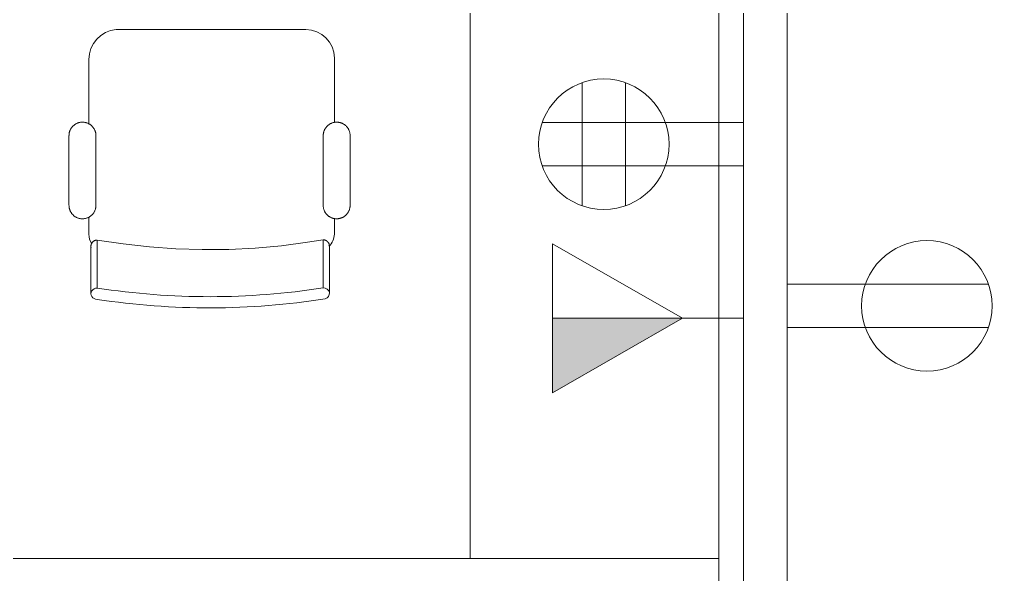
# Model space of a CAD drawing. Header units: inches. Extents: x 1 to 4637, y -664 to 702.
# Drawn here: x 1888 to 1966.1, y -614.3 to -569.6 of the extents above; entities that cross this region are included whole.
import ezdxf

# ---------------------------------------------------------------- set-up
doc = ezdxf.new("R2010")
doc.units = ezdxf.units.IN
doc.header["$MEASUREMENT"] = 0
for name, color, linetype, lineweight in [('A-ANNO-NOTE', 131, 'Continuous', 20), ('I-FURN', 30, 'Continuous', 9), ('I-WALL', 2, 'Continuous', 9)]:
    doc.layers.add(name, color=color, linetype=linetype, lineweight=lineweight)

# ---------------------------------------------------------------- blocks, each defined once
blk = doc.blocks.new('Desk - Group 3 - No Side Chairs-V20-New Construction - Tel_Data_Elec Plan')
at = {"layer": 'I-FURN'}
for p, q in [((0, 48), (0, 72)), ((72, 48), (0, 48)), ((0, 48), (20, 48)), ((0, 0), (0, 48)), ((20, 48), (20, 0)), ((31.82, 26.236), (31.82, 22.373)), ((49.991, 22.39), (49.991, 26.251)), ((30.919, 21.914), (30.919, 20.658)), ((50.662, 20.542), (50.662, 21.914)), ((29.65, 19.598), (29.65, 13.99)), ((31.814, 13.99), (31.814, 19.598)), ((50.093, 19.598), (50.093, 13.99)), ((52.262, 13.99), (52.262, 19.598)), ((30.919, 12.929), (30.919, 7.752)), ((50.662, 7.862), (50.662, 13.043)), ((33.217, 5.454), (48.467, 5.454))]:
    blk.add_line(p, q, dxfattribs=at)
at = {"layer": 'I-FURN', "flags": 128}
for points in [[(31.313, 26.692), (31.313, 26.057), (31.313, 25.477), (31.313, 24.953), (31.313, 24.487), (31.313, 24.079), (31.313, 23.73), (31.313, 23.44), (31.313, 23.21), (31.313, 23.04), (31.313, 22.931), (31.313, 22.882), (31.313, 22.879)], [(50.498, 22.896), (50.498, 22.926), (50.498, 23.017), (50.498, 23.168), (50.498, 23.38), (50.498, 23.652), (50.498, 23.983), (50.498, 24.372), (50.498, 24.82), (50.498, 25.326), (50.498, 25.889), (50.498, 26.507), (50.498, 26.708)], [(31.313, 22.879), (31.313, 22.909), (31.313, 23), (31.313, 23.081)], [(31.82, 22.371), (31.8, 22.372), (31.78, 22.373), (31.759, 22.375), (31.739, 22.378), (31.719, 22.382), (31.699, 22.386), (31.68, 22.391), (31.66, 22.397), (31.641, 22.404), (31.622, 22.411), (31.604, 22.42), (31.586, 22.429), (31.568, 22.438), (31.551, 22.449), (31.534, 22.46), (31.517, 22.472), (31.501, 22.484), (31.485, 22.497), (31.47, 22.511), (31.456, 22.525), (31.442, 22.54), (31.429, 22.556), (31.416, 22.571), (31.404, 22.588), (31.393, 22.605), (31.382, 22.622), (31.373, 22.64), (31.363, 22.658), (31.355, 22.676), (31.347, 22.695), (31.34, 22.714), (31.334, 22.733), (31.329, 22.753), (31.324, 22.773), (31.32, 22.793), (31.317, 22.813), (31.315, 22.833), (31.313, 22.853), (31.313, 22.873), (31.313, 22.879)], [(49.991, 22.389), (47.891, 22.708), (45.781, 22.943), (43.662, 23.094), (41.54, 23.16), (39.416, 23.141), (37.295, 23.037), (35.18, 22.848), (33.074, 22.575), (31.82, 22.371)], [(50.498, 22.896), (50.497, 22.876), (50.496, 22.855), (50.494, 22.835), (50.491, 22.815), (50.488, 22.795), (50.483, 22.775), (50.478, 22.756), (50.472, 22.736), (50.465, 22.717), (50.458, 22.698), (50.449, 22.68), (50.44, 22.662), (50.431, 22.644), (50.42, 22.626), (50.409, 22.609), (50.397, 22.593), (50.385, 22.577), (50.372, 22.561), (50.358, 22.546), (50.344, 22.532), (50.329, 22.518), (50.314, 22.505), (50.298, 22.492), (50.281, 22.48), (50.265, 22.469), (50.247, 22.458), (50.23, 22.448), (50.212, 22.439), (50.193, 22.431), (50.174, 22.423), (50.155, 22.416), (50.136, 22.41), (50.116, 22.404), (50.097, 22.4), (50.077, 22.396), (50.057, 22.393), (50.037, 22.391), (50.016, 22.389), (49.996, 22.389), (49.991, 22.389)], [(50.498, 23.098), (50.498, 22.972), (50.498, 22.906), (50.498, 22.896)], [(31.814, 19.598), (31.813, 19.642), (31.811, 19.685), (31.806, 19.728), (31.8, 19.771), (31.793, 19.813), (31.783, 19.856), (31.772, 19.897), (31.759, 19.939), (31.745, 19.98), (31.729, 20.02), (31.711, 20.059), (31.692, 20.098), (31.671, 20.136), (31.649, 20.173), (31.625, 20.209), (31.6, 20.245), (31.573, 20.279), (31.546, 20.312), (31.516, 20.344), (31.486, 20.375), (31.454, 20.404), (31.421, 20.432), (31.388, 20.459), (31.353, 20.485), (31.317, 20.509), (31.28, 20.532), (31.242, 20.553), (31.203, 20.572), (31.164, 20.59), (31.124, 20.607), (31.083, 20.622), (31.042, 20.635), (31.001, 20.647), (30.958, 20.657), (30.916, 20.665), (30.873, 20.671), (30.83, 20.676), (30.787, 20.679), (30.744, 20.68), (30.7, 20.68), (30.657, 20.678), (30.614, 20.674), (30.571, 20.668), (30.528, 20.661), (30.486, 20.652), (30.444, 20.642), (30.403, 20.629), (30.362, 20.615), (30.321, 20.6), (30.282, 20.582), (30.243, 20.564), (30.204, 20.543), (30.167, 20.521), (30.131, 20.498), (30.095, 20.473), (30.061, 20.447), (30.027, 20.42), (29.995, 20.391), (29.964, 20.361), (29.934, 20.329), (29.905, 20.297), (29.878, 20.263), (29.852, 20.229), (29.828, 20.193), (29.805, 20.156), (29.783, 20.119), (29.763, 20.08), (29.745, 20.041), (29.728, 20.001), (29.712, 19.961), (29.699, 19.92), (29.687, 19.878), (29.676, 19.836), (29.668, 19.794), (29.661, 19.751), (29.655, 19.708), (29.652, 19.665), (29.65, 19.622), (29.65, 19.598)], [(52.262, 19.598), (52.261, 19.642), (52.258, 19.685), (52.254, 19.728), (52.248, 19.771), (52.24, 19.814), (52.231, 19.856), (52.219, 19.898), (52.207, 19.939), (52.192, 19.98), (52.176, 20.021), (52.158, 20.06), (52.139, 20.099), (52.118, 20.137), (52.096, 20.174), (52.072, 20.211), (52.047, 20.246), (52.02, 20.28), (51.993, 20.313), (51.963, 20.345), (51.933, 20.376), (51.901, 20.406), (51.868, 20.434), (51.834, 20.461), (51.799, 20.486), (51.763, 20.511), (51.726, 20.533), (51.688, 20.554), (51.65, 20.574), (51.61, 20.592), (51.57, 20.609), (51.53, 20.624), (51.488, 20.637), (51.447, 20.649), (51.404, 20.658), (51.362, 20.667), (51.319, 20.673), (51.276, 20.678), (51.233, 20.681), (51.189, 20.682), (51.146, 20.682), (51.103, 20.68), (51.059, 20.676), (51.016, 20.67), (50.974, 20.663), (50.931, 20.654), (50.889, 20.643), (50.848, 20.631), (50.807, 20.617), (50.766, 20.601), (50.726, 20.584), (50.687, 20.565), (50.649, 20.545), (50.612, 20.523), (50.575, 20.5), (50.54, 20.475), (50.505, 20.449), (50.472, 20.421), (50.439, 20.392), (50.408, 20.362), (50.378, 20.331), (50.349, 20.298), (50.322, 20.264), (50.296, 20.23), (50.272, 20.194), (50.249, 20.157), (50.227, 20.12), (50.207, 20.081), (50.188, 20.042), (50.171, 20.002), (50.156, 19.962), (50.142, 19.92), (50.13, 19.879), (50.12, 19.837), (50.111, 19.794), (50.104, 19.751), (50.099, 19.708), (50.096, 19.665), (50.094, 19.622), (50.093, 19.598)], [(29.65, 13.99), (29.651, 13.947), (29.653, 13.904), (29.658, 13.861), (29.664, 13.818), (29.671, 13.775), (29.681, 13.733), (29.692, 13.691), (29.705, 13.65), (29.719, 13.609), (29.735, 13.569), (29.753, 13.529), (29.772, 13.49), (29.793, 13.452), (29.815, 13.415), (29.839, 13.379), (29.864, 13.344), (29.891, 13.31), (29.918, 13.277), (29.948, 13.245), (29.978, 13.214), (30.01, 13.184), (30.043, 13.156), (30.076, 13.129), (30.111, 13.104), (30.147, 13.08), (30.184, 13.057), (30.222, 13.036), (30.261, 13.016), (30.3, 12.998), (30.34, 12.982), (30.381, 12.967), (30.422, 12.953), (30.463, 12.942), (30.506, 12.932), (30.548, 12.924), (30.591, 12.917), (30.634, 12.912), (30.677, 12.909), (30.72, 12.908), (30.764, 12.908), (30.807, 12.911), (30.85, 12.914), (30.893, 12.92), (30.936, 12.927), (30.978, 12.936), (31.02, 12.947), (31.061, 12.959), (31.102, 12.973), (31.143, 12.989), (31.182, 13.006), (31.221, 13.025), (31.259, 13.045), (31.297, 13.067), (31.333, 13.09), (31.369, 13.115), (31.403, 13.141), (31.437, 13.169), (31.469, 13.198), (31.5, 13.228), (31.53, 13.259), (31.559, 13.292), (31.586, 13.325), (31.612, 13.36), (31.636, 13.396), (31.659, 13.432), (31.681, 13.47), (31.701, 13.508), (31.719, 13.547), (31.736, 13.587), (31.752, 13.628), (31.765, 13.669), (31.777, 13.71), (31.788, 13.752), (31.796, 13.795), (31.803, 13.837), (31.809, 13.88), (31.812, 13.923), (31.814, 13.967), (31.814, 13.99)], [(50.093, 13.99), (50.094, 13.947), (50.097, 13.903), (50.101, 13.86), (50.107, 13.817), (50.115, 13.775), (50.125, 13.732), (50.136, 13.69), (50.148, 13.649), (50.163, 13.608), (50.179, 13.568), (50.197, 13.528), (50.216, 13.489), (50.237, 13.451), (50.259, 13.414), (50.283, 13.378), (50.308, 13.343), (50.335, 13.308), (50.363, 13.275), (50.392, 13.243), (50.422, 13.212), (50.454, 13.183), (50.487, 13.155), (50.521, 13.128), (50.556, 13.102), (50.592, 13.078), (50.629, 13.055), (50.667, 13.034), (50.705, 13.014), (50.745, 12.996), (50.785, 12.98), (50.825, 12.965), (50.867, 12.952), (50.908, 12.94), (50.951, 12.93), (50.993, 12.922), (51.036, 12.915), (51.079, 12.91), (51.122, 12.907), (51.166, 12.906), (51.209, 12.906), (51.252, 12.909), (51.296, 12.912), (51.339, 12.918), (51.381, 12.925), (51.424, 12.934), (51.466, 12.945), (51.507, 12.957), (51.548, 12.971), (51.589, 12.987), (51.629, 13.004), (51.668, 13.023), (51.706, 13.044), (51.743, 13.065), (51.78, 13.089), (51.816, 13.114), (51.85, 13.14), (51.884, 13.167), (51.916, 13.196), (51.947, 13.226), (51.977, 13.258), (52.006, 13.29), (52.033, 13.324), (52.059, 13.359), (52.083, 13.395), (52.106, 13.431), (52.128, 13.469), (52.148, 13.507), (52.167, 13.546), (52.184, 13.586), (52.199, 13.627), (52.213, 13.668), (52.225, 13.71), (52.235, 13.752), (52.244, 13.794), (52.251, 13.837), (52.256, 13.88), (52.26, 13.923), (52.261, 13.967), (52.262, 13.99)]]:
    blk.add_lwpolyline(points, dxfattribs=at)
at = {"layer": 'I-FURN'}
for centre, radius, start, end in [((32.238, 21.914), 1.319, 132.18734, 180), ((49.344, 21.914), 1.319, 360, 35.72267), ((48.243, 7.862), 2.419, 275.31931, 360), ((33.217, 7.752), 2.298, 180, 270)]:
    blk.add_arc(centre, radius, start, end, dxfattribs=at)
for centre, major_axis, ratio, start_param, end_param in [((40.955, -20.806), (54.092, 0), 0.899459, 1.402966, 1.74368), ((31.82, 26.692), (0.507, 0), 0.899459, 1.913366, 4.712389), ((40.955, -20.806), (53.092, 0), 0.899459, 1.399774, 1.74371), ((49.991, 26.708), (-0.507, 0), 0.899459, 1.570796, 4.712389), ((31.82, 23.081), (0.507, 0), 0.99468, 2.996027, 3.185649), ((49.991, 23.098), (-0.507, 0), 0.99468, 2.879793, 3.141593)]:
    blk.add_ellipse(centre, major_axis=major_axis, ratio=ratio, start_param=start_param, end_param=end_param, dxfattribs=at)

msp = doc.modelspace()

# ---------------------------------------------------------------- hatches: boundary and pattern name
at = {"layer": 'A-ANNO-NOTE', "lineweight": 9}
msp.add_hatch(color=256, dxfattribs=at).paths.add_polyline_path([(1930.908, -599.665), (1941.367, -593.665), (1930.908, -593.665)], flags=0)

# ---------------------------------------------------------------- linework, layer by layer
at = {"layer": 'A-ANNO-NOTE'}
for p, q in [((1933.298, -584.614), (1933.298, -574.709)), ((1936.782, -584.614), (1936.782, -574.709)), ((1946.286, -577.92), (1930.087, -577.92)), ((1946.286, -581.404), (1930.087, -581.404)), ((1941.367, -593.665), (1930.908, -587.665)), ((1930.908, -599.665), (1930.908, -587.665)), ((1949.786, -590.92), (1965.984, -590.92)), ((1941.367, -593.665), (1930.908, -599.665)), ((1930.908, -593.665), (1941.367, -593.665)), ((1930.908, -599.665), (1930.908, -593.665)), ((1946.286, -593.665), (1930.908, -593.665)), ((1941.367, -593.665), (1930.908, -599.665)), ((1949.786, -594.404), (1965.984, -594.404))]:
    msp.add_line(p, q, dxfattribs=at)
for centre in [(1935.04, -579.662), (1961.032, -592.662)]:
    msp.add_circle(centre, 5.25, dxfattribs=at)
at = {"layer": 'I-WALL', "color": 250, "lineweight": 20}
for p, q in [((1946.286, -494.728), (1946.286, -638.665)), ((1949.786, -638.665), (1949.786, -494.728))]:
    msp.add_line(p, q, dxfattribs=at)

# ---------------------------------------------------------------- block references
at = {"layer": 'I-FURN', "rotation": 180}
msp.add_blockref('Desk - Group 3 - No Side Chairs-V20-New Construction - Tel_Data_Elec Plan', (1944.286, -564.978), dxfattribs=at)

doc.saveas('drawing.dxf')
